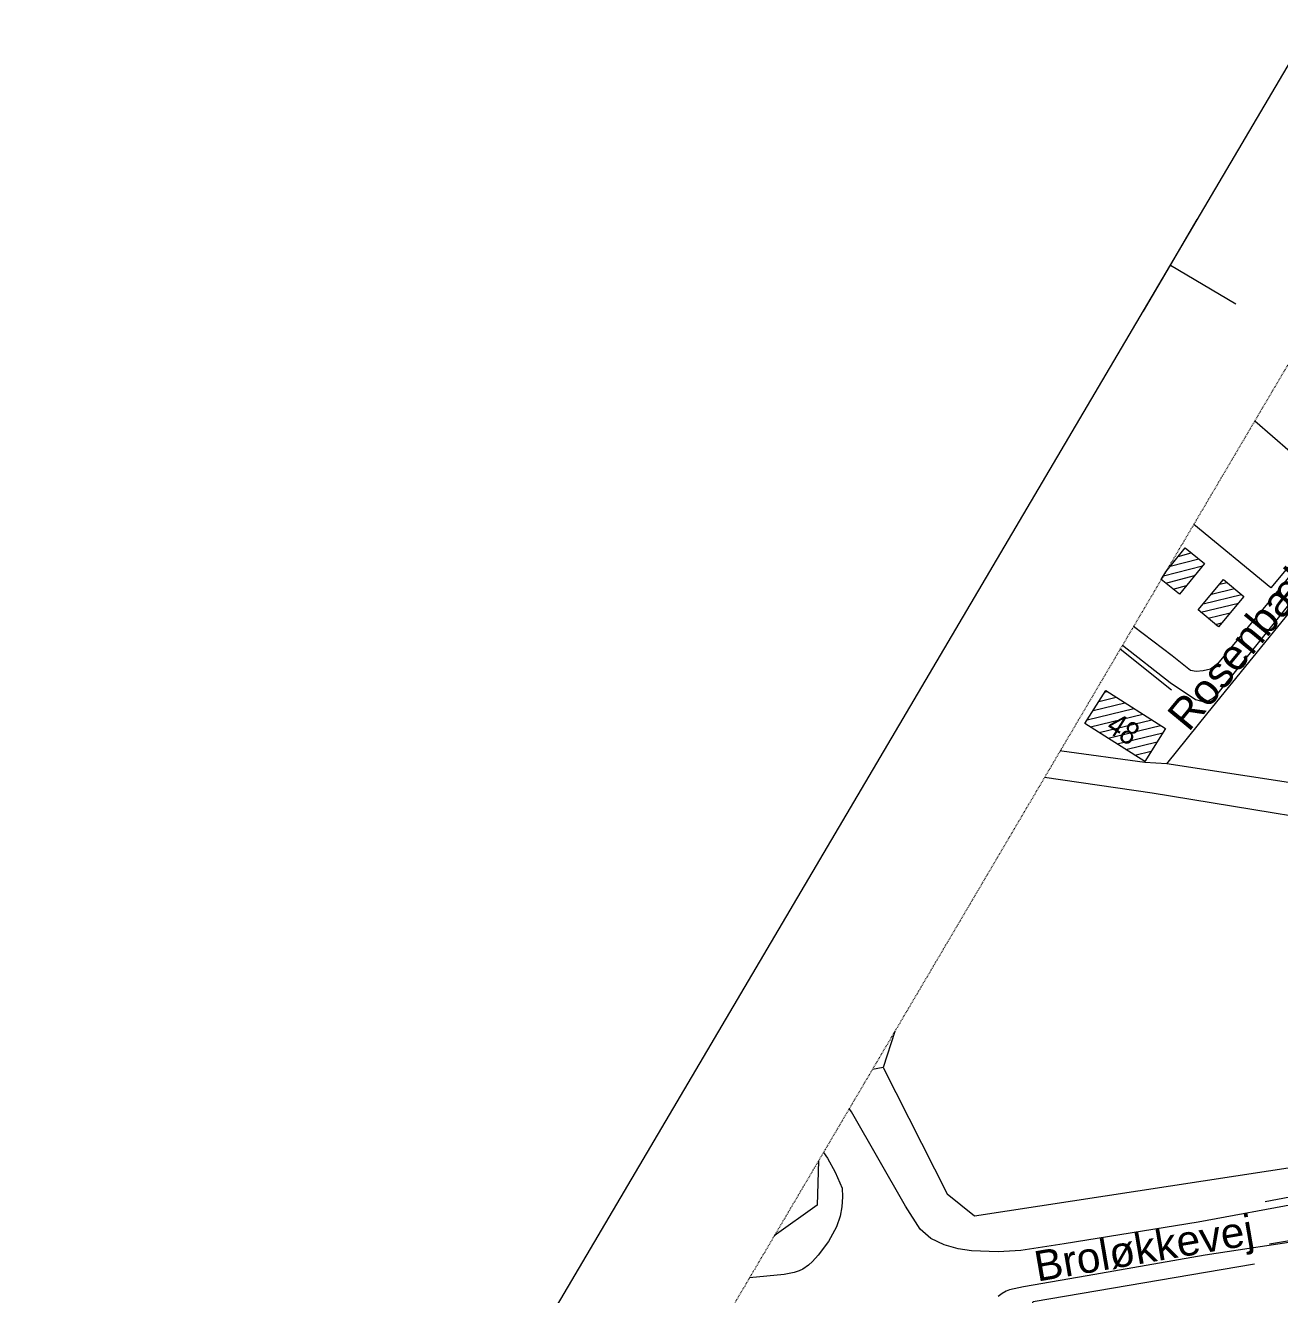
# Model space of a CAD drawing. Header units: metres. Extents: x 585637 to 586843, y 6137463 to 6138529.
# Drawn here: x 585636.8 to 585802, y 6138138 to 6138305.1 of the extents above; entities that cross this region are included whole.
import ezdxf
from ezdxf.enums import TextEntityAlignment as Align

# ---------------------------------------------------------------- set-up
doc = ezdxf.new("R2010")
doc.units = ezdxf.units.M
doc.header["$MEASUREMENT"] = 0
doc.linetypes.add('DGN_STYLE_2', pattern=[0.030554, 0.018333, -0.012222])
for name, color, linetype, lineweight in [('adresse', 7, 'Continuous', 13), ('bygning', 252, 'Continuous', 0), ('FRAME', 7, 'Continuous', 13), ('Grundkort', 7, 'Continuous', 13), ('hegn', 252, 'Continuous', 13), ('TC_S_FLM_20X05', 7, 'Continuous', 0), ('vandløbskant', 252, 'Continuous', 13), ('vejkant', 252, 'Continuous', 13), ('vejnavn', 7, 'Continuous', 13)]:
    doc.layers.add(name, color=color, linetype=linetype, lineweight=lineweight)
doc.layers.add('skov', color=7, linetype='Continuous', lineweight=13, true_color=0x848484)
doc.layers.add('TC_S_VRM_20X05', color=6, linetype='DGN_STYLE_2', lineweight=0, plot=False)
doc.styles.add('Style-Arial', font='arial.ttf')

msp = doc.modelspace()

# ---------------------------------------------------------------- hatches: boundary and pattern name
at = {"layer": 'bygning', "lineweight": 0}
h = msp.add_hatch(dxfattribs=at)
h.set_pattern_fill('HATCH', color=256, scale=0.1, style=0, pattern_type=2)
h.set_pattern_definition([(13.65, (585817.5258, 6138210.455), (-0.23599, 0.971756), [])])
h.paths.add_polyline_path([(585793.9, 6138225.89), (585791.22, 6138228.13), (585794.58, 6138232.14), (585797.26, 6138229.9)], flags=0)
h = msp.add_hatch(dxfattribs=at)
h.set_pattern_fill('HATCH', color=256, scale=0.1, style=0, pattern_type=2)
h.set_pattern_definition([(13.65, (585789.8547, 6138232.3017), (-0.23599, 0.971756), [])])
h.paths.add_polyline_path([(585786.93, 6138212.5), (585784.19, 6138208.18), (585776.31, 6138213.18), (585779.05, 6138217.5)], flags=0)

# ---------------------------------------------------------------- linework, layer by layer
for p, q in [((585787.56, 6138233.88), (585791.3, 6138234.85)), ((585788.61, 6138235.19), (585790.33, 6138235.63)), ((585786.65, 6138232.62), (585791.82, 6138233.95)), ((585786.95, 6138231.66), (585790.76, 6138232.65)), ((585787.92, 6138230.88), (585789.7, 6138231.34))]:
    msp.add_line(p, q, dxfattribs=at)
at = {"layer": 'bygning', "lineweight": 0, "flags": 128}
msp.add_lwpolyline([(585786.96, 6138233.15), (585789.51, 6138236.3), (585792.05, 6138234.24), (585788.77, 6138230.19), (585786.36, 6138232.13), (585786.36, 6138232.13), (585786.96, 6138233.15)], dxfattribs=at)
for points in [[(585793.9, 6138225.89), (585791.22, 6138228.13), (585794.58, 6138232.14), (585797.26, 6138229.9)], [(585786.93, 6138212.5), (585784.19, 6138208.18), (585776.31, 6138213.18), (585779.05, 6138217.5)]]:
    msp.add_lwpolyline(points, close=True, dxfattribs=at)
at = {"layer": 'FRAME', "flags": 128}
msp.add_lwpolyline([(585938.38, 6138529.29), (586842.57, 6137996.1), (586540.94, 6137484.59), (585636.75, 6138017.78)], close=True, dxfattribs=at)
at = {"layer": 'Grundkort', "color": 7, "transparency": 33554534, "flags": 128}
for points in [[(585885.43, 6138304.47), (585886.83, 6138301.46), (585888.33, 6138298.26), (585888.33, 6138295.46), (585888.23, 6138292.06), (585886.23, 6138288.06), (585882.83, 6138282.57), (585876.54, 6138273.36), (585867.54, 6138261.36), (585835.73, 6138217.16), (585829.93, 6138208.16), (585827.33, 6138204.27), (585822.44, 6138197.36), (585819.64, 6138189.36), (585820.64, 6138158.36), (585819.04, 6138156.16), (585811.64, 6138152.36), (585800.04, 6138150.16)], [(585800.64, 6138144.66), (585863.94, 6138155.16), (585867.84, 6138157.96), (585867.04, 6138163.06), (585864.04, 6138169.86), (585858.64, 6138176.16), (585853.04, 6138181.66), (585844.94, 6138185.46), (585834.64, 6138190.46), (585828.14, 6138193.36), (585836.24, 6138207.86), (585864.03, 6138246.56), (585870.34, 6138252.26), (585874.43, 6138253.66), (585881.93, 6138252.66), (585889.04, 6138248.16), (585988.78, 6138188.65), (585993.54, 6138185.77), (585994.34, 6138185.43)]]:
    msp.add_lwpolyline(points, dxfattribs=at)
at = {"layer": 'hegn'}
for p, q in [((585798.69, 6138253.04), (585810.52, 6138242.77)), ((585810.52, 6138242.77), (585800.82, 6138231.04)), ((585800.82, 6138231.04), (585790.65, 6138239.4)), ((585787.73, 6138217.57), (585780.96, 6138222.96))]:
    msp.add_line(p, q, dxfattribs=at)
at = {"layer": 'hegn', "flags": 128}
for points in [[(585825.63, 6138210.76), (585821.57, 6138205.64), (585819.43, 6138202.92), (585787.11, 6138207.88), (585792.55, 6138214.61), (585804.39, 6138229.18)], [(585749.73, 6138167.89), (585758.16, 6138151.23), (585761.79, 6138148.33), (585809.11, 6138155.58), (585815.92, 6138161.78)], [(585774.24, 6138115.78), (585766.73, 6138128.46), (585769.49, 6138137.06), (585798.64, 6138142.02)]]:
    msp.add_lwpolyline(points, dxfattribs=at)
at = {"layer": 'skov', "flags": 128}
for points in [[(585751.27, 6138172.62), (585749.73, 6138167.89), (585748.32, 6138167.61)], [(585741.21, 6138155.56), (585741.06, 6138149.73), (585735.39, 6138145.7)]]:
    msp.add_lwpolyline(points, dxfattribs=at)
at = {"layer": 'TC_S_FLM_20X05', "flags": 128}
for points in [[(585787.57, 6138273.53), (585791.12, 6138279.56)], [(585784.01, 6138267.5), (585787.57, 6138273.53)], [(585787.57, 6138273.53), (585796.18, 6138268.45)]]:
    msp.add_lwpolyline(points, dxfattribs=at)
at = {"layer": 'TC_S_VRM_20X05'}
msp.add_lwpolyline([(585659.05, 6138016.22), (586360.88, 6137602.38), (586652.35, 6138096.67), (585950.53, 6138510.52)], close=True, dxfattribs=at)
at = {"layer": 'vandløbskant', "flags": 128}
for points in [[(585822.07, 6138201.84), (585819.43, 6138202.92), (585787.11, 6138207.88), (585784.22, 6138208.06), (585773.28, 6138209.53), (585773.06, 6138209.56)], [(585771.01, 6138206.09), (585785.19, 6138204.05), (585819.48, 6138198.43)]]:
    msp.add_lwpolyline(points, dxfattribs=at)
at = {"layer": 'vejkant', "flags": 128}
for points in [[(585859.21, 6138317.26), (585860.25, 6138315.08), (585861.02, 6138312.73), (585861.37, 6138311.18), (585861.47, 6138309.58), (585861.29, 6138308.26), (585860.84, 6138306.56), (585859.18, 6138301.95), (585847.25, 6138286.92), (585829.69, 6138265.46), (585812.97, 6138244.63), (585800.6, 6138229.24), (585793.79, 6138221.02), (585792.86, 6138220.35), (585791.89, 6138220.1), (585790.98, 6138220.04), (585790.22, 6138220.15), (585787.82, 6138222.08), (585782.72, 6138225.95)], [(585781.27, 6138223.49), (585787.53, 6138218.59), (585790.88, 6138216.35), (585792.2, 6138215.97), (585793.03, 6138216.44), (585793.69, 6138216.96), (585802.17, 6138227.52), (585814.09, 6138242.74), (585826, 6138257.33), (585839.66, 6138273.84), (585851.04, 6138287.81), (585862.6, 6138302.19), (585864.57, 6138305.43), (585865.61, 6138307.49), (585866.63, 6138309.06), (585867.73, 6138310.1), (585868.61, 6138310.57), (585869.68, 6138310.88), (585870.86, 6138310.94)], [(585804.99, 6138150.04), (585791.24, 6138147.51), (585773.57, 6138144.65), (585767.88, 6138143.77), (585764.87, 6138143.6), (585761.39, 6138143.73), (585759.6, 6138144.01), (585757.78, 6138144.53), (585756.03, 6138145.33), (585754.61, 6138146.59), (585752.66, 6138149.61), (585745.57, 6138162.05), (585745.27, 6138162.45)], [(585741.88, 6138156.69), (585742.42, 6138155.92), (585743.43, 6138154.1), (585744.32, 6138151.98), (585744.4, 6138150.85), (585744.31, 6138149.51), (585744.07, 6138148.31), (585743.6, 6138146.89), (585742.53, 6138144.95), (585741.18, 6138143.15), (585740.43, 6138142.32), (585739.89, 6138141.85), (585739.16, 6138141.33), (585738.67, 6138141.09), (585738.02, 6138140.86), (585736.7, 6138140.63), (585732.14, 6138140.17)], [(585806.07, 6138145.28), (585792.16, 6138143.15), (585776.63, 6138140.44), (585768.24, 6138139), (585766.39, 6138138.58), (585765.94, 6138138.4), (585765.4, 6138138.11), (585764.87, 6138137.73)]]:
    msp.add_lwpolyline(points, dxfattribs=at)

# ---------------------------------------------------------------- texts
at = {"layer": 'adresse', "style": 'Style-Arial', "width": 0.833333}
msp.add_text('48', height=3, rotation=327.6, dxfattribs=at).set_placement((585781.38, 6138212.47), align=Align.MIDDLE_CENTER)
at = {"layer": 'vejnavn', "style": 'Style-Arial'}
for s, rotation, p in [('Rosenbækken Havekoloni', 50.418, (585809.21, 6138238.36)), ('Broløkkevej', 9.738, (585784.08, 6138144.1))]:
    msp.add_text(s, height=4, rotation=rotation, dxfattribs=at).set_placement(p, align=Align.MIDDLE_CENTER)

doc.saveas('drawing.dxf')
